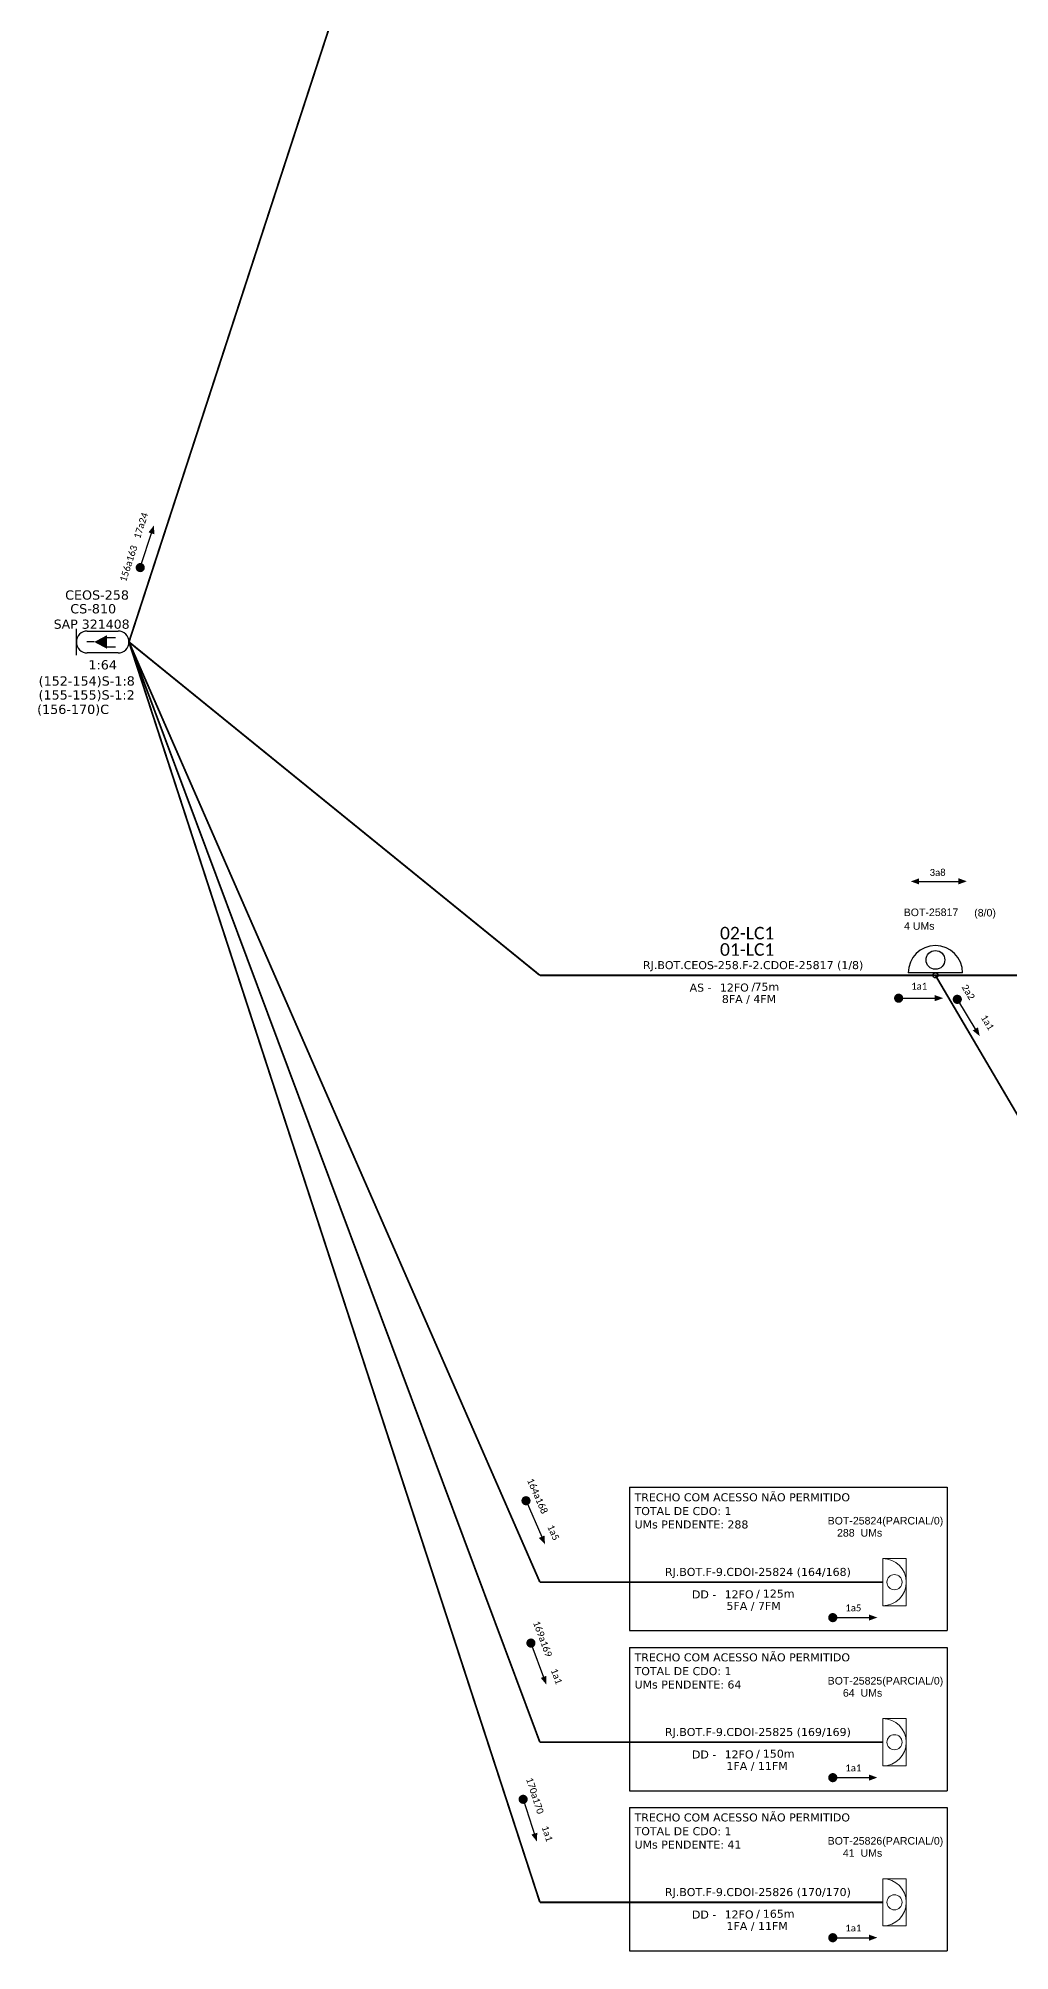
# Model space of a CAD drawing. Header units: millimetres. Extents: x 7789 to 8471, y -664 to 149.
# Drawn here: x 7788.7 to 8001.1, y -663.6 to -245.6 of the extents above; entities that cross this region are included whole.
import ezdxf
from ezdxf.enums import TextEntityAlignment as Align

# ---------------------------------------------------------------- set-up
doc = ezdxf.new("R2010")
doc.units = ezdxf.units.MM
for name, color, linetype, lineweight in [("20.0-LEGENDA DOS CDO'S", 1, 'Continuous', 0), ('20.1-CDO_INTERIOR', 1, 'Continuous', 0), ('20.2-CDO_POSTE', 1, 'Continuous', 5), ('40.1-ETIQUETAS', 1, 'Continuous', 20)]:
    doc.layers.add(name, color=color, linetype=linetype, lineweight=lineweight)
for name, color, linetype in [('20.4-CEOS', 1, 'Continuous'), ('CABO OPTICO EXISTENTE', 5, 'Continuous'), ('CAP a instalar', 1, 'Continuous'), ('CD de instalação futura', 8, 'Continuous'), ('label_cabos', 7, 'Continuous'), ('SETA', 7, 'Continuous')]:
    doc.layers.add(name, color=color, linetype=linetype)
doc.styles.add('ARIAL', font='arial.ttf')
doc.styles.add('siredit', font='verdana.ttf')
doc.linetypes.add('FENCELINE1', pattern='A,0.25,-0.1,[133,ltypeshp.shx,S=0.1,R=0,X=-0.1,Y=0],-0.1,1', length=1.45)

# ---------------------------------------------------------------- blocks, each defined once
blk = doc.blocks.new('ETIQUETA_RS5F')
at = {"layer": '40.1-ETIQUETAS', "color": 0, "style": 'siredit'}
blk.add_text('/', height=1.5, dxfattribs=at).set_placement((1.55, -1.95), align=Align.MIDDLE_RIGHT)
for tag, p in [('ETIQUETA_R_PRIMARIA', (1.18, 4.1)), ('ETIQUETA_R_SECUNDARIA', (1.18, 2.1)), ('F_ATIVAS/F_MORTAS', (1.11, -4.24))]:
    blk.add_attdef(tag, text='', height=1.5, dxfattribs=at).set_placement(p, align=Align.MIDDLE_CENTER)
for tag, p in [('TIPO_CABO', (-6.62, -2.12)), ('CAP_CABO', (0.37, -2.09))]:
    blk.add_attdef(tag, text='', height=1.5, dxfattribs=at).set_placement(p, align=Align.MIDDLE_RIGHT)
blk.add_attdef('METROS', text='', height=1.5, dxfattribs=at).set_placement((2.11, -1.95), align=Align.MIDDLE_LEFT)
for tag, p in [('FUSÃO_1', (0.82, -8.39)), ('FUSÃO_2', (0.82, -10.6)), ('FUSÃO_3', (0.82, -12.93)), ('FUSÃO_4', (0.82, -15.14)), ('FUSÃO_5', (0.82, -17.16))]:
    blk.add_attdef(tag, text='', height=1.5, dxfattribs=at).set_placement(p, align=Align.CENTER)
blk = doc.blocks.new('CDOE-TEXTO PADRÃO')
at = {"layer": "20.0-LEGENDA DOS CDO'S", "color": 0, "style": 'ARIAL'}
for tag, p in [('CDO_N', (0.49, 7.39)), ('CORDOALHA', (0.5, 4.33)), ('SAP', (0.51, 1.67)), ('SPLITER_1', (0.59, -0.91)), ('SPLITER_2', (0.6, -3.55)), ('(XX-XX_F)S', (0.54, -8.29)), ('(XX-XX_L)S', (0.55, -10.83)), ('UMS', (0.55, -13.15))]:
    blk.add_attdef(tag, p, '', height=1.7, rotation=0.118, dxfattribs=at)
blk.add_attdef('FIBRAS_UTILIZADAS', text='', height=1.7, rotation=0.118, dxfattribs=at).set_placement((19.77, 7.43), align=Align.CENTER)
blk = doc.blocks.new('CDOE POSTE_')
at = {"color": 1}
blk.add_line((12.92, -5.49), (-2.38, -5.49), dxfattribs=at)
for centre, radius in [((5.27, -1.86), 2.64), ((5.27, -6.2), 0.708)]:
    blk.add_circle(centre, radius, dxfattribs=at)
blk.add_arc((5.27, -5.49), 7.65, 0, 180, dxfattribs=at)
blk = doc.blocks.new('CDOI_INT')
at = {"layer": '20.1-CDO_INTERIOR', "color": 0, "lineweight": 18}
blk.add_lwpolyline([(4.25, -4.25), (4.25, 4.25), (0, 4.25), (0, -4.25)], close=True, dxfattribs=at)
blk.add_circle((2.12, 0), 1.36, dxfattribs=at)
blk.add_arc((0, 0), 4.25, 270, 90, dxfattribs=at)
at = {"layer": "20.0-LEGENDA DOS CDO'S", "color": 0, "style": 'ARIAL'}
for tag, p in [('CDO_N', (-0.08, 10.38)), ('SPLITER_1', (21.18, 10.38)), ('SAP', (-0.08, 6.23)), ('SURVEY', (-0.08, 8.2)), ('SPLITER_2', (21.19, 8.68)), ('1:XX', (5.94, -2.22)), ('UMS', (5.94, -4.24))]:
    blk.add_attdef(tag, p, '', height=1.36, dxfattribs=at)
blk.add_attdef('FIBRAS_UTILIZADAS', text='', height=1.36, dxfattribs=at).set_placement((15.34, 10.38), align=Align.CENTER)
blk = doc.blocks.new('CEOS_UN_SC')
at = {"layer": '20.4-CEOS', "color": 0}
for p, q in [((-9.11, 2.39), (-2.39, 2.39)), ((-2.39, -2.39), (-9.11, -2.39))]:
    blk.add_line(p, q, dxfattribs=at)
for points in [[(-11.5, -2.89), (-11.5, 2.89)], [(-7.6, 0), (-9.22, 0)], [(-4.96, 0.95), (-2.92, 0.95)], [(-4.96, -1.04), (-2.92, -1.04)]]:
    blk.add_lwpolyline(points, dxfattribs=at)
blk.add_lwpolyline([(-7.6, 0, 0, 2.95, 0), (-4.83, 0, 2.95, 2.95, 0)], format="xyseb", dxfattribs=at)
for centre, start, end in [((-9.11, 0), 90, 270), ((-2.39, 0), 270, 90)]:
    blk.add_arc(centre, 2.39, start, end, dxfattribs=at)
at = {"layer": '20.4-CEOS', "color": 7, "style": 'siredit'}
for tag, height, p in [('NOME?', 2.03, (-5.75, 10.27)), ('TIPO?', 2, (-8.17, 3.89)), ('LOCAL?', 2.03, (-5.75, 7.27))]:
    blk.add_attdef(tag, text='', height=height, dxfattribs=at).set_placement(p, align=Align.MIDDLE_CENTER)
for tag, p in [('RACIO_SPLITAGEM', (-5.75, -3.97)), ('FIBRAS_RESERVA', (-5.75, -7.51))]:
    blk.add_attdef(tag, text='', height=2.03, dxfattribs=at).set_placement(p, align=Align.TOP_CENTER)

msp = doc.modelspace()

# ---------------------------------------------------------------- linework, layer by layer
at = {"color": 8}
for points, const_width in [([(7810.81, -361.77, 1), (7811.12, -360.82, 1)], 0.999), ([(7989.41, -455.24, 1), (7989.93, -456.1, 1)], 1), ([(7895.14, -564.81, 1), (7895.54, -565.72, 1)], 0.999), ([(7961.94, -590.82, 1), (7962.94, -590.82, 1)], 1), ([(7896.24, -595.91, 1), (7896.59, -596.85, 1)], 0.999), ([(7961.94, -625.8, 1), (7962.94, -625.8, 1)], 1), ([(7894.56, -630.06, 1), (7894.87, -631.01, 1)], 0.999), ([(7961.94, -660.79, 1), (7962.94, -660.79, 1)], 1)]:
    msp.add_lwpolyline(points, format="xyb", close=True, dxfattribs=dict(at, const_width=const_width))
at = {"const_width": 1}
msp.add_lwpolyline([(7976.34, -455.42, 1), (7977.34, -455.42, 1)], format="xyb", close=True, dxfattribs=at)
at = {"color": 3}
for points in [[(7918, -562.33), (7987.42, -562.33), (7987.42, -593.66)], [(7918, -562.33), (7918, -593.66)], [(7918, -593.66), (7987.42, -593.66)], [(7918, -597.32), (7987.42, -597.32), (7987.42, -628.65)], [(7918, -597.32), (7918, -628.65)], [(7918, -628.65), (7987.42, -628.65)], [(7918, -632.31), (7987.42, -632.31), (7987.42, -663.64)], [(7918, -632.31), (7918, -663.64)], [(7918, -663.64), (7987.42, -663.64)]]:
    msp.add_lwpolyline(points, dxfattribs=at)
at = {"layer": 'CAP a instalar', "color": 8, "linetype": 'FENCELINE1', "ltscale": 6, "const_width": 0.4}
for points in [[(7808.5, -377.55), (7898.38, -102.05)], [(7808.5, -377.55), (7898.38, -653.05)], [(7898.38, -618.06), (7808.5, -377.55)], [(7898.38, -583.07), (7808.5, -377.55)], [(7984.89, -450.43), (8004.52, -483.8)], [(7898.38, -583.07), (7973.34, -583.07)], [(7898.38, -618.06), (7973.34, -618.06)], [(7898.38, -653.05), (7973.34, -653.05)]]:
    msp.add_lwpolyline(points, dxfattribs=at)
at = {"layer": 'CAP a instalar', "linetype": 'FENCELINE1', "ltscale": 6, "const_width": 0.4}
for points in [[(7898.38, -450.43), (7808.5, -377.55)], [(7898.38, -450.43), (7984.89, -450.43)], [(7984.89, -450.43), (8071.41, -450.43)]]:
    msp.add_lwpolyline(points, dxfattribs=at)
at = {"layer": 'SETA', "color": 8}
for points in [[(7810.96, -361.3), (7813.64, -353.14)], [(7989.5, -455.39), (7993.97, -462.74)], [(7895.34, -565.26), (7898.77, -573.13)], [(7962.44, -590.82), (7971.04, -590.82)], [(7896.42, -596.38), (7899.41, -604.42)], [(7962.44, -625.8), (7971.04, -625.8)], [(7894.71, -630.54), (7897.36, -638.7)], [(7962.44, -660.79), (7971.04, -660.79)]]:
    msp.add_lwpolyline(points, dxfattribs=at)
at = {"layer": 'SETA'}
for points in [[(7981.33, -429.89), (7989.93, -429.89)], [(7976.84, -455.42), (7985.44, -455.42)]]:
    msp.add_lwpolyline(points, dxfattribs=at)
at = {"layer": 'SETA', "color": 8}
for points in [[(7812.78, -353.58), (7813.98, -352.05), (7814.04, -354)], [(7994.19, -461.8), (7994.57, -463.71), (7993.05, -462.49)], [(7899.38, -572.87), (7899.5, -574.81), (7898.16, -573.4)], [(7970.35, -590.14), (7972.18, -590.8), (7970.35, -591.47)], [(7899.81, -603.54), (7899.82, -605.49), (7898.56, -604)], [(7970.35, -625.12), (7972.18, -625.79), (7970.35, -626.46)], [(7897.8, -637.84), (7897.73, -639.78), (7896.53, -638.25)], [(7970.35, -660.11), (7972.18, -660.78), (7970.35, -661.45)]]:
    msp.add_solid(points, dxfattribs=at)
at = {"layer": 'SETA'}
for points in [[(7981.33, -430.56), (7979.5, -429.89), (7981.33, -429.22)], [(7989.93, -429.2), (7991.76, -429.87), (7989.93, -430.54)], [(7984.75, -454.74), (7986.58, -455.41), (7984.75, -456.07)]]:
    msp.add_solid(points, dxfattribs=at)

# ---------------------------------------------------------------- block references
at = {"layer": '20.2-CDO_POSTE'}
ref = msp.add_blockref('CDOE-TEXTO PADRÃO', (7985.05, -448.55), dxfattribs=dict(at, xscale=0.972000002861023, yscale=0.972000002861023, zscale=0.972000002861023))
ref.add_attrib('CDO_N', 'BOT-25817', (7977.96, -437.48), dxfattribs={"layer": "20.0-LEGENDA DOS CDO'S", "color": 0, "height": 1.652, "rotation": 0.118, "style": 'ARIAL'})
ref.add_attrib('CORDOALHA', '4 UMs', (7978.02, -440.46), dxfattribs={"layer": "20.0-LEGENDA DOS CDO'S", "color": 0, "height": 1.652, "rotation": 0.118, "style": 'ARIAL'})
ref.add_attrib('FIBRAS_UTILIZADAS', '       (8/0)', dxfattribs={"layer": "20.0-LEGENDA DOS CDO'S", "color": 0, "height": 1.6523, "rotation": 0.118, "style": 'ARIAL'}).set_placement((7993.5, -437.56), align=Align.CENTER)
at = {"layer": '20.4-CEOS'}
ref = msp.add_blockref('CEOS_UN_SC', (7808.5, -377.55), dxfattribs=at)
ref.add_attrib('NOME?', 'CEOS-258', dxfattribs={"color": 7, "height": 2.028, "style": 'siredit'}).set_placement((7801.52, -367.29), align=Align.MIDDLE_CENTER)
ref.add_attrib('LOCAL?', 'CS-810', dxfattribs={"color": 7, "height": 2.028, "style": 'siredit'}).set_placement((7800.68, -370.29), align=Align.MIDDLE_CENTER)
ref.add_attrib('TIPO?', 'SAP 321408', dxfattribs={"color": 7, "height": 2, "style": 'siredit'}).set_placement((7800.34, -373.66), align=Align.MIDDLE_CENTER)
ref.add_attrib('RACIO_SPLITAGEM', '1:64', dxfattribs={"color": 7, "height": 2.028, "style": 'siredit'}).set_placement((7802.75, -381.53), align=Align.TOP_CENTER)
ref.add_attrib('FIBRAS_RESERVA', '(152-154)S-1:8', dxfattribs={"color": 7, "height": 2.0275, "style": 'siredit'}).set_placement((7799.26, -385.06), align=Align.TOP_CENTER)
at = {"layer": 'CAP a instalar', "linetype": 'FENCELINE1', "ltscale": 7}
ref = msp.add_blockref('ETIQUETA_RS5F', (7943.64, -450.65), dxfattribs=dict(at, xscale=1.166399984999771, yscale=1.166399984999771, zscale=1.166399984999771))
ref.add_attrib('ETIQUETA_R_SECUNDARIA', 'RJ.BOT.CEOS-258.F-2.CDOE-25817 (1/8)', dxfattribs={"layer": '40.1-ETIQUETAS', "color": 0, "height": 1.7496, "style": 'siredit'}).set_placement((7945.02, -448.19), align=Align.MIDDLE_CENTER)
ref.add_attrib('TIPO_CABO', 'AS -', dxfattribs={"layer": '40.1-ETIQUETAS', "color": 0, "height": 1.75, "style": 'siredit'}).set_placement((7935.92, -453.11), align=Align.MIDDLE_RIGHT)
ref.add_attrib('CAP_CABO', '12FO', dxfattribs={"layer": '40.1-ETIQUETAS', "color": 0, "height": 1.75, "style": 'siredit'}).set_placement((7944.07, -453.09), align=Align.MIDDLE_RIGHT)
ref.add_attrib('METROS', '75m', dxfattribs={"layer": '40.1-ETIQUETAS', "color": 0, "height": 1.75, "style": 'siredit'}).set_placement((7945.32, -452.93), align=Align.MIDDLE_LEFT)
ref.add_attrib('F_ATIVAS/F_MORTAS', '8FA / 4FM', dxfattribs={"layer": '40.1-ETIQUETAS', "color": 0, "height": 1.75, "style": 'siredit'}).set_placement((7944.11, -455.6), align=Align.MIDDLE_CENTER)
at = {"layer": 'CAP a instalar', "color": 8, "linetype": 'FENCELINE1', "ltscale": 7}
ref = msp.add_blockref('ETIQUETA_RS5F', (7944.68, -583.29), dxfattribs=dict(at, xscale=1.166399984998861, yscale=1.166399984998861, zscale=1.166399984998861))
ref.add_attrib('ETIQUETA_R_SECUNDARIA', 'RJ.BOT.F-9.CDOI-25824 (164/168)', dxfattribs={"layer": 'CABO OPTICO EXISTENTE', "color": 0, "height": 1.7496, "style": 'siredit'}).set_placement((7946.06, -580.83), align=Align.MIDDLE_CENTER)
ref.add_attrib('TIPO_CABO', 'DD -', dxfattribs={"layer": '40.1-ETIQUETAS', "color": 0, "height": 1.75, "style": 'siredit'}).set_placement((7936.96, -585.75), align=Align.MIDDLE_RIGHT)
ref.add_attrib('CAP_CABO', '12FO', dxfattribs={"layer": '40.1-ETIQUETAS', "color": 0, "height": 1.75, "style": 'siredit'}).set_placement((7945.11, -585.73), align=Align.MIDDLE_RIGHT)
ref.add_attrib('METROS', '125m', dxfattribs={"layer": '40.1-ETIQUETAS', "color": 0, "height": 1.75, "style": 'siredit'}).set_placement((7947.14, -585.57), align=Align.MIDDLE_LEFT)
ref.add_attrib('F_ATIVAS/F_MORTAS', '5FA / 7FM', dxfattribs={"layer": '40.1-ETIQUETAS', "color": 0, "height": 1.75, "style": 'siredit'}).set_placement((7945.12, -588.26), align=Align.MIDDLE_CENTER)
ref = msp.add_blockref('ETIQUETA_RS5F', (7944.68, -618.28), dxfattribs=dict(at, xscale=1.166399984998861, yscale=1.166399984998861, zscale=1.166399984998861))
ref.add_attrib('ETIQUETA_R_SECUNDARIA', 'RJ.BOT.F-9.CDOI-25825 (169/169)', dxfattribs={"layer": 'CABO OPTICO EXISTENTE', "color": 0, "height": 1.7496, "style": 'siredit'}).set_placement((7946.06, -615.82), align=Align.MIDDLE_CENTER)
ref.add_attrib('TIPO_CABO', 'DD -', dxfattribs={"layer": '40.1-ETIQUETAS', "color": 0, "height": 1.75, "style": 'siredit'}).set_placement((7936.96, -620.74), align=Align.MIDDLE_RIGHT)
ref.add_attrib('CAP_CABO', '12FO', dxfattribs={"layer": '40.1-ETIQUETAS', "color": 0, "height": 1.75, "style": 'siredit'}).set_placement((7945.11, -620.72), align=Align.MIDDLE_RIGHT)
ref.add_attrib('METROS', '150m', dxfattribs={"layer": '40.1-ETIQUETAS', "color": 0, "height": 1.75, "style": 'siredit'}).set_placement((7947.14, -620.56), align=Align.MIDDLE_LEFT)
ref.add_attrib('F_ATIVAS/F_MORTAS', '1FA / 11FM', dxfattribs={"layer": '40.1-ETIQUETAS', "color": 0, "height": 1.75, "style": 'siredit'}).set_placement((7945.88, -623.25), align=Align.MIDDLE_CENTER)
ref = msp.add_blockref('ETIQUETA_RS5F', (7944.68, -653.27), dxfattribs=dict(at, xscale=1.166399984998861, yscale=1.166399984998861, zscale=1.166399984998861))
ref.add_attrib('ETIQUETA_R_SECUNDARIA', 'RJ.BOT.F-9.CDOI-25826 (170/170)', dxfattribs={"layer": 'CABO OPTICO EXISTENTE', "color": 0, "height": 1.7496, "style": 'siredit'}).set_placement((7946.06, -650.81), align=Align.MIDDLE_CENTER)
ref.add_attrib('TIPO_CABO', 'DD -', dxfattribs={"layer": '40.1-ETIQUETAS', "color": 0, "height": 1.75, "style": 'siredit'}).set_placement((7936.96, -655.73), align=Align.MIDDLE_RIGHT)
ref.add_attrib('CAP_CABO', '12FO', dxfattribs={"layer": '40.1-ETIQUETAS', "color": 0, "height": 1.75, "style": 'siredit'}).set_placement((7945.11, -655.71), align=Align.MIDDLE_RIGHT)
ref.add_attrib('METROS', '165m', dxfattribs={"layer": '40.1-ETIQUETAS', "color": 0, "height": 1.75, "style": 'siredit'}).set_placement((7947.14, -655.55), align=Align.MIDDLE_LEFT)
ref.add_attrib('F_ATIVAS/F_MORTAS', '1FA / 11FM', dxfattribs={"layer": '40.1-ETIQUETAS', "color": 0, "height": 1.75, "style": 'siredit'}).set_placement((7945.89, -658.24), align=Align.MIDDLE_CENTER)
at = {"layer": 'CD de instalação futura', "color": 8, "ltscale": 11}
ref = msp.add_blockref('CDOI_INT', (7973.35, -583.07), dxfattribs=dict(at, xscale=1.21541625498503, yscale=1.21541625498503, zscale=1.21541625498503))
ref.add_attrib('CDO_N', 'BOT-25824', dxfattribs={"layer": "20.0-LEGENDA DOS CDO'S", "color": 0, "height": 1.653, "style": 'ARIAL'}).set_placement((7973.25, -570.46), align=Align.RIGHT)
ref.add_attrib('FIBRAS_UTILIZADAS', '    (PARCIAL/0)', dxfattribs={"layer": "20.0-LEGENDA DOS CDO'S", "color": 0, "height": 1.65, "style": 'ARIAL'}).set_placement((7978.65, -570.46), align=Align.CENTER)
ref.add_attrib('SURVEY', '288  UMs', dxfattribs={"layer": "20.0-LEGENDA DOS CDO'S", "color": 0, "height": 1.653, "style": 'ARIAL'}).set_placement((7973.25, -573.11), align=Align.RIGHT)
ref = msp.add_blockref('CDOI_INT', (7973.35, -618.06), dxfattribs=dict(at, xscale=1.21541625498503, yscale=1.21541625498503, zscale=1.21541625498503))
ref.add_attrib('CDO_N', 'BOT-25825', dxfattribs={"layer": "20.0-LEGENDA DOS CDO'S", "color": 0, "height": 1.653, "style": 'ARIAL'}).set_placement((7973.25, -605.45), align=Align.RIGHT)
ref.add_attrib('FIBRAS_UTILIZADAS', '    (PARCIAL/0)', dxfattribs={"layer": "20.0-LEGENDA DOS CDO'S", "color": 0, "height": 1.65, "style": 'ARIAL'}).set_placement((7978.65, -605.45), align=Align.CENTER)
ref.add_attrib('SURVEY', '64  UMs', dxfattribs={"layer": "20.0-LEGENDA DOS CDO'S", "color": 0, "height": 1.653, "style": 'ARIAL'}).set_placement((7973.25, -608.1), align=Align.RIGHT)
ref = msp.add_blockref('CDOI_INT', (7973.35, -653.05), dxfattribs=dict(at, xscale=1.21541625498503, yscale=1.21541625498503, zscale=1.21541625498503))
ref.add_attrib('CDO_N', 'BOT-25826', dxfattribs={"layer": "20.0-LEGENDA DOS CDO'S", "color": 0, "height": 1.653, "style": 'ARIAL'}).set_placement((7973.25, -640.44), align=Align.RIGHT)
ref.add_attrib('FIBRAS_UTILIZADAS', '    (PARCIAL/0)', dxfattribs={"layer": "20.0-LEGENDA DOS CDO'S", "color": 0, "height": 1.65, "style": 'ARIAL'}).set_placement((7978.65, -640.44), align=Align.CENTER)
ref.add_attrib('SURVEY', '41  UMs', dxfattribs={"layer": "20.0-LEGENDA DOS CDO'S", "color": 0, "height": 1.653, "style": 'ARIAL'}).set_placement((7973.25, -643.09), align=Align.RIGHT)
at = {"layer": 'label_cabos', "xscale": 0.7775999903678894, "yscale": 0.7775999903678894, "zscale": 0.7775999903678894}
msp.add_blockref('CDOE POSTE_', (7980.79, -445.61), dxfattribs=at)

# ---------------------------------------------------------------- texts
at = {"color": 3, "style": 'siredit'}
for s, p in [('TRECHO COM ACESSO NÃO PERMITIDO', (7919.08, -565.39)), ('TOTAL DE CDO: 1', (7919.08, -568.4)), ('UMs PENDENTE: 288', (7919.08, -571.33)), ('TRECHO COM ACESSO NÃO PERMITIDO', (7919.08, -600.38)), ('TOTAL DE CDO: 1', (7919.08, -603.39)), ('UMs PENDENTE: 64', (7919.08, -606.32)), ('TRECHO COM ACESSO NÃO PERMITIDO', (7919.08, -635.37)), ('TOTAL DE CDO: 1', (7919.08, -638.38)), ('UMs PENDENTE: 41', (7919.08, -641.31))]:
    msp.add_text(s, height=1.7496, dxfattribs=at).set_placement(p)
at = {"color": 8, "attachment_point": 5}
for s, insert, char_height, width, rotation in [('\\fCalibri|b0|i0|c0|p34;17a24', (7811.12, -352.12), 1.4978, 25.3213, 71.8546), ('\\fCalibri|b0|i0|c0|p34;156a163', (7808.41, -360.41), 1.4978, 25.3213, 71.8546), ('\\fCalibri|b0|i0|c0|p34;2a2', (7992.09, -454.09), 1.5, 25.3588, 301.2901), ('\\fCalibri|b0|i0|c0|p34;1a1', (7996.28, -460.72), 1.5, 25.3588, 301.2901), ('\\fCalibri|b0|i0|c0|p34;164a168', (7897.84, -564.23), 1.4978, 25.3213, 293.542), ('\\fCalibri|b0|i0|c0|p34;1a5', (7901.32, -572.22), 1.4978, 25.3213, 293.542), ('\\fCalibri|b0|i0|c0|p34;169a169', (7898.97, -595.48), 1.4978, 25.3213, 290.412), ('\\fCalibri|b0|i0|c0|p34;1a1', (7902.01, -603.65), 1.4978, 25.3213, 290.412), ('\\fCalibri|b0|i0|c0|p34;170a170', (7897.3, -629.75), 1.4978, 25.3213, 287.9897), ('\\fCalibri|b0|i0|c0|p34;1a1', (7899.99, -638.04), 1.4978, 25.3213, 287.9897)]:
    msp.add_mtext(s, dxfattribs=dict(at, insert=insert, char_height=char_height, width=width, rotation=rotation))
at = {"attachment_point": 5}
for s, insert, char_height, width in [('\\C7;\\fCalibri|b0|i0|c0|p34;3a8', (7985.37, -427.94), 1.5, 25.3588), ('\\C3;\\fCalibri|b0|i0|c0|p34;02-LC1', (7943.71, -441.21), 2.7432, 40.9104), ('\\C3;\\fCalibri|b0|i0|c0|p34;01-LC1', (7943.71, -444.79), 2.7432, 40.9104), ('\\C7;\\fCalibri|b0|i0|c0|p34;1a1', (7981.34, -452.79), 1.5, 25.3588)]:
    msp.add_mtext(s, dxfattribs=dict(at, insert=insert, char_height=char_height, width=width))
at = {"color": 8, "char_height": 1.5, "width": 25.3588, "attachment_point": 5}
for s, insert in [('\\fCalibri|b0|i0|c0|p34;1a5', (7966.93, -588.69)), ('\\fCalibri|b0|i0|c0|p34;1a1', (7966.93, -623.68)), ('\\fCalibri|b0|i0|c0|p34;1a1', (7966.93, -658.67))]:
    msp.add_mtext(s, dxfattribs=dict(at, insert=insert))
at = {"layer": '20.4-CEOS', "color": 7, "style": 'siredit'}
for tag, p in [('(155-155)S-1:2', (7799.24, -388.11)), ('(156-170)C', (7796.28, -391.26))]:
    msp.add_attdef(tag, text='(XX)R', height=2.028, dxfattribs=at).set_placement(p, align=Align.TOP_CENTER)

doc.saveas('drawing.dxf')
